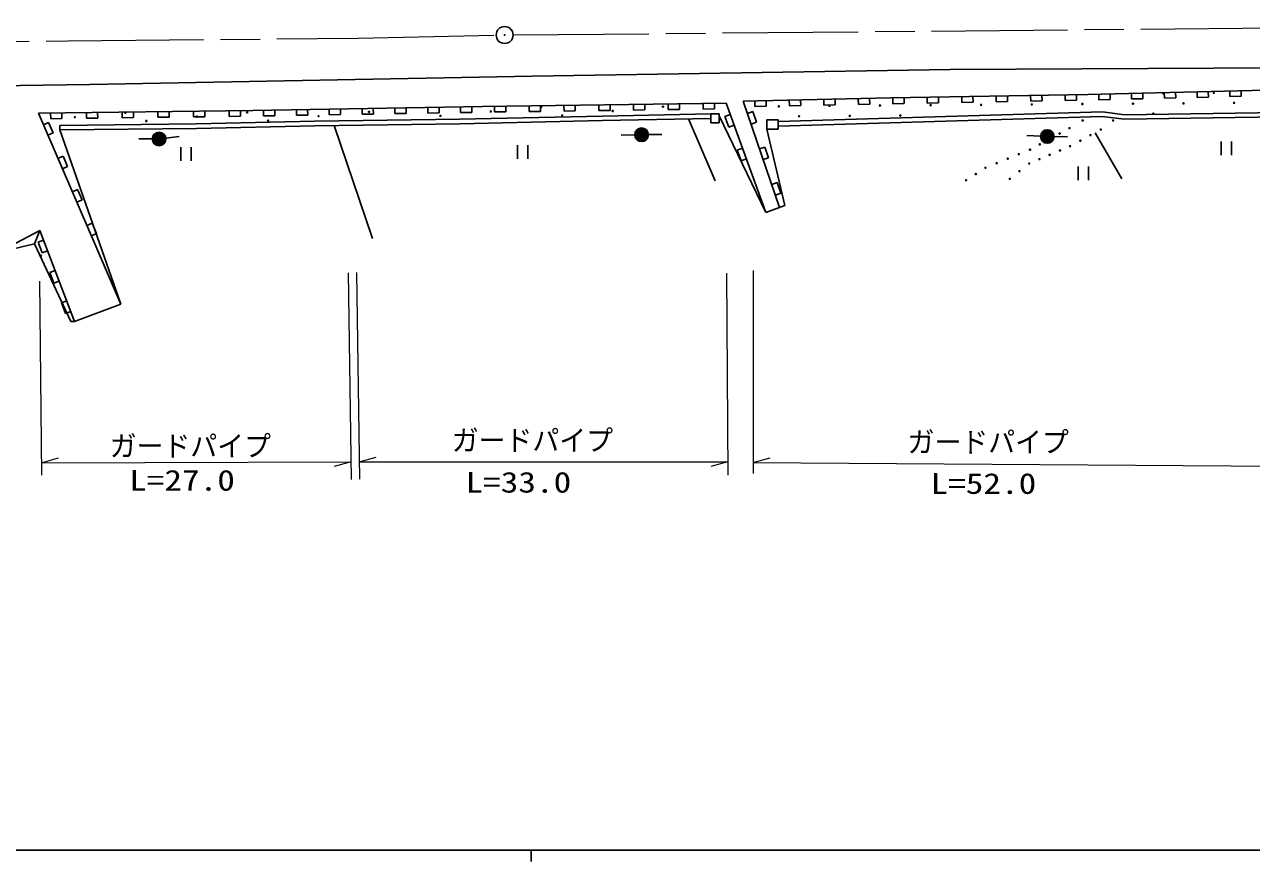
# Model space of a CAD drawing. Units: millimetres on the paper. Extents: x 40 to 680, y 20 to 380.
# Drawn here: x 223.2 to 331.7, y 204 to 278 of the extents above; entities that cross this region are included whole.
import ezdxf
from ezdxf.enums import TextEntityAlignment as Align

# ---------------------------------------------------------------- set-up
doc = ezdxf.new("R2010")
doc.units = ezdxf.units.MM
doc.linetypes.add('CHAIN', pattern=[18.5, 12, -1.5, 3.5, -1.5])
for name, color, linetype, lineweight in [('M-BGD', 7, 'Continuous', 25), ('M-BMK', 2, 'CHAIN', 13), ('M-BMK-SRVR', 3, 'Continuous', 25), ('M-STR-HTXT', 7, 'Continuous', 13), ('M-STR-STRC', 7, 'Continuous', 25), ('M-TTL-BAND', 7, 'Continuous', 25)]:
    doc.layers.add(name, color=color, linetype=linetype, lineweight=lineweight)
doc.styles.add('ＭＳ ゴシック', font='')
doc.styles.get('ＭＳ ゴシック').set_extended_font_data('MS Gothic')

msp = doc.modelspace()

# ---------------------------------------------------------------- linework, layer by layer
at = {"layer": 'M-BGD'}
for p, q in [((286.763, 271.199), (299.799, 271.481)), ((289.977, 261.791), (286.763, 271.199)), ((287.787, 271.218), (287.797, 270.718)), ((288.797, 270.738), (288.787, 271.238)), ((290.835, 271.277), (290.844, 270.777)), ((291.844, 270.796), (291.835, 271.296)), ((293.882, 271.336), (293.892, 270.836)), ((294.892, 270.855), (294.882, 271.355)), ((296.93, 271.394), (296.939, 270.894)), ((297.939, 270.914), (297.929, 271.414)), ((299.799, 271.481), (317.238, 271.785)), ((299.977, 271.453), (299.987, 270.953)), ((300.987, 270.972), (300.977, 271.472)), ((303.025, 271.512), (303.034, 271.012)), ((304.034, 271.031), (304.024, 271.531)), ((306.072, 271.57), (306.082, 271.07)), ((307.082, 271.089), (307.072, 271.589)), ((309.12, 271.629), (309.129, 271.129)), ((310.129, 271.148), (310.119, 271.648)), ((312.167, 271.687), (312.177, 271.188)), ((312.177, 271.188), (313.176, 271.207)), ((313.176, 271.207), (313.167, 271.707)), ((315.214, 271.746), (315.224, 271.246)), ((315.224, 271.246), (316.224, 271.265)), ((316.224, 271.265), (316.214, 271.765)), ((317.238, 271.785), (334.617, 272.213)), ((318.187, 271.808), (318.199, 271.308)), ((318.199, 271.308), (319.199, 271.333)), ((319.199, 271.333), (319.186, 271.833)), ((321.083, 271.88), (321.095, 271.38)), ((321.095, 271.38), (322.095, 271.404)), ((322.095, 271.404), (322.083, 271.904)), ((323.98, 271.951), (323.992, 271.451)), ((323.992, 271.451), (324.992, 271.476)), ((324.992, 271.476), (324.979, 271.975)), ((326.876, 272.022), (326.888, 271.522)), ((326.888, 271.522), (327.888, 271.547)), ((327.888, 271.547), (327.876, 272.047)), ((329.773, 272.093), (329.785, 271.594)), ((329.785, 271.594), (330.785, 271.618)), ((330.785, 271.618), (330.772, 272.118)), ((224.451, 270.119), (243.398, 270.371)), ((231.752, 253.248), (224.451, 270.119)), ((225.53, 270.134), (225.536, 269.634)), ((226.536, 269.647), (226.53, 270.147)), ((228.688, 270.176), (228.694, 269.676)), ((229.694, 269.689), (229.687, 270.189)), ((231.845, 270.218), (231.852, 269.718)), ((232.852, 269.731), (232.845, 270.231)), ((235.003, 270.26), (235.01, 269.76)), ((236.01, 269.773), (236.003, 270.273)), ((238.161, 270.302), (238.168, 269.802)), ((239.168, 269.815), (239.161, 270.315)), ((241.319, 270.344), (241.326, 269.844)), ((242.325, 269.857), (242.319, 270.357)), ((243.398, 270.371), (263.722, 270.716)), ((244.35, 270.387), (244.358, 269.887)), ((245.358, 269.904), (245.349, 270.404)), ((247.253, 270.437), (247.262, 269.937)), ((248.261, 269.954), (248.253, 270.454)), ((250.157, 270.486), (250.165, 269.986)), ((251.165, 270.003), (251.156, 270.503)), ((253.06, 270.535), (253.069, 270.035)), ((254.068, 270.052), (254.06, 270.552)), ((255.964, 270.585), (255.972, 270.085)), ((255.972, 270.085), (256.972, 270.102)), ((256.972, 270.102), (256.964, 270.602)), ((258.867, 270.634), (258.876, 270.134)), ((258.876, 270.134), (259.876, 270.151)), ((259.876, 270.151), (259.867, 270.651)), ((261.771, 270.683), (261.779, 270.183)), ((261.779, 270.183), (262.779, 270.2)), ((262.779, 270.2), (262.771, 270.7)), ((263.722, 270.716), (285.244, 271.011)), ((264.76, 270.731), (264.767, 270.231)), ((264.767, 270.231), (265.766, 270.244)), ((265.766, 270.244), (265.76, 270.744)), ((267.834, 270.773), (267.841, 270.273)), ((267.841, 270.273), (268.841, 270.286)), ((268.841, 270.286), (268.834, 270.786)), ((270.909, 270.815), (270.916, 270.315)), ((270.916, 270.315), (271.915, 270.328)), ((271.915, 270.328), (271.909, 270.828)), ((273.983, 270.857), (273.99, 270.357)), ((273.99, 270.357), (274.99, 270.37)), ((274.99, 270.37), (274.983, 270.87)), ((277.058, 270.899), (277.065, 270.399)), ((277.065, 270.399), (278.064, 270.413)), ((278.064, 270.413), (278.058, 270.913)), ((280.132, 270.941), (280.139, 270.441)), ((280.139, 270.441), (281.139, 270.455)), ((281.139, 270.455), (281.132, 270.955)), ((283.207, 270.983), (283.214, 270.483)), ((283.214, 270.483), (284.213, 270.497)), ((284.213, 270.497), (284.207, 270.997)), ((285.244, 271.011), (288.771, 261.342)), ((287.611, 270.266), (287.137, 270.104)), ((287.934, 269.319), (287.611, 270.266)), ((287.797, 270.718), (288.797, 270.738)), ((289.853, 269.391), (318.514, 270.231)), ((290.844, 270.777), (291.844, 270.796)), ((293.892, 270.836), (294.892, 270.855)), ((296.939, 270.894), (297.939, 270.914)), ((299.987, 270.953), (300.987, 270.972)), ((303.034, 271.012), (304.034, 271.031)), ((306.082, 271.07), (307.082, 271.089)), ((309.129, 271.129), (310.129, 271.148)), ((318.514, 270.231), (320.48, 269.986)), ((320.48, 269.986), (338.641, 270.266)), ((225.352, 269.296), (224.893, 269.097)), ((225.749, 268.378), (225.352, 269.296)), ((225.536, 269.634), (226.536, 269.647)), ((226.346, 269.046), (238.406, 269.171)), ((226.346, 269.046), (226.35, 268.646)), ((228.694, 269.676), (229.694, 269.689)), ((231.852, 269.718), (232.852, 269.731)), ((235.01, 269.76), (236.01, 269.773)), ((238.168, 269.802), (239.168, 269.815)), ((238.406, 269.171), (248.879, 269.408)), ((238.413, 268.771), (248.886, 269.008)), ((241.326, 269.844), (242.325, 269.857)), ((244.358, 269.887), (245.358, 269.904)), ((247.262, 269.937), (248.261, 269.954)), ((248.879, 269.408), (261.691, 269.582)), ((248.886, 269.008), (261.698, 269.182)), ((250.165, 269.986), (251.165, 270.003)), ((250.612, 269.031), (253.991, 259.052)), ((253.069, 270.035), (254.068, 270.052)), ((261.691, 269.582), (274.322, 269.871)), ((261.698, 269.182), (274.33, 269.471)), ((274.322, 269.871), (283.883, 270.054)), ((274.33, 269.471), (283.883, 269.654)), ((281.917, 269.616), (284.276, 264.134)), ((283.883, 269.269), (283.883, 270.078)), ((283.883, 270.078), (284.637, 270.078)), ((284.637, 269.269), (283.883, 269.269)), ((284.637, 270.078), (284.637, 269.269)), ((288.771, 261.342), (284.637, 269.898)), ((285.614, 269.996), (285.144, 269.825)), ((285.144, 269.825), (285.487, 268.886)), ((285.487, 268.886), (285.957, 269.057)), ((287.461, 269.158), (287.934, 269.319)), ((288.847, 268.704), (288.847, 269.552)), ((288.847, 269.552), (289.853, 269.552)), ((289.853, 268.991), (318.495, 269.831)), ((289.853, 269.552), (289.853, 268.704)), ((318.495, 269.831), (320.459, 269.585)), ((320.459, 269.585), (338.514, 269.864)), ((225.29, 268.18), (225.749, 268.378)), ((226.35, 268.646), (238.413, 268.771)), ((226.35, 268.646), (231.752, 253.248)), ((235.716, 267.918), (236.908, 268.061)), ((277.174, 268.209), (275.974, 268.193)), ((278.374, 268.23), (279.573, 268.255)), ((289.853, 268.704), (288.847, 268.704)), ((290.439, 261.964), (288.847, 268.704)), ((313.042, 268.091), (311.843, 268.143)), ((314.241, 268.051), (315.441, 268.024)), ((317.869, 268.389), (320.225, 264.315)), ((234.521, 267.847), (233.321, 267.847)), ((237.047, 267.118), (237.047, 265.918)), ((237.959, 265.918), (237.959, 267.118)), ((266.817, 267.305), (266.817, 266.105)), ((267.729, 266.105), (267.729, 267.305)), ((286.697, 267.028), (286.227, 266.857)), ((286.227, 266.857), (286.57, 265.917)), ((288.682, 267.13), (288.209, 266.968)), ((289.005, 266.184), (288.682, 267.13)), ((329.014, 267.622), (329.014, 266.422)), ((329.926, 266.422), (329.926, 267.622)), ((226.634, 266.334), (226.175, 266.135)), ((227.031, 265.416), (226.634, 266.334)), ((286.57, 265.917), (287.039, 266.089)), ((288.532, 266.022), (289.005, 266.184)), ((226.572, 265.218), (227.031, 265.416)), ((316.376, 265.413), (316.376, 264.213)), ((317.288, 264.213), (317.288, 265.413)), ((289.753, 263.994), (289.28, 263.832)), ((290.076, 263.048), (289.753, 263.994)), ((227.915, 263.372), (227.456, 263.174)), ((228.312, 262.454), (227.915, 263.372)), ((289.603, 262.886), (290.076, 263.048)), ((227.854, 262.256), (228.312, 262.454)), ((288.771, 261.342), (290.439, 261.964)), ((229.197, 260.41), (228.738, 260.212)), ((229.594, 259.492), (229.197, 260.41)), ((220.864, 257.823), (224.571, 259.77)), ((224.096, 258.574), (224.571, 259.77)), ((224.571, 259.77), (227.646, 251.726)), ((229.135, 259.294), (229.594, 259.492)), ((224.096, 258.574), (220.864, 257.823)), ((227.332, 251.726), (224.096, 258.574)), ((224.905, 258.897), (224.438, 258.718)), ((224.438, 258.718), (224.795, 257.784)), ((224.795, 257.784), (225.262, 257.963)), ((225.93, 256.215), (225.463, 256.037)), ((225.463, 256.037), (225.82, 255.103)), ((225.82, 255.103), (226.287, 255.281)), ((226.955, 253.534), (226.488, 253.356)), ((226.488, 253.356), (226.845, 252.421)), ((227.646, 251.726), (231.752, 253.248)), ((226.845, 252.421), (227.312, 252.6)), ((227.646, 251.726), (227.332, 251.726))]:
    msp.add_line(p, q, dxfattribs=at)
for centre, radius in [((323.891, 271.882), 0.05), ((328.363, 271.915), 0.05), ((232.136, 270.165), 0.05), ((242.906, 270.203), 0.05), ((253.676, 270.241), 0.05), ((264.446, 270.279), 0.05), ((268.902, 270.666), 0.05), ((275.217, 270.316), 0.05), ((279.672, 270.703), 0.05), ((289.911, 270.735), 0.05), ((294.383, 270.769), 0.05), ((298.855, 270.802), 0.05), ((303.327, 270.835), 0.05), ((307.799, 270.868), 0.05), ((312.271, 270.901), 0.05), ((316.743, 270.934), 0.05), ((321.215, 270.967), 0.05), ((323.01, 270.086), 0.05), ((325.687, 271), 0.05), ((330.159, 271.034), 0.05), ((227.68, 269.778), 0.05), ((233.995, 269.429), 0.05), ((238.451, 269.816), 0.05), ((244.765, 269.467), 0.05), ((249.221, 269.854), 0.05), ((259.991, 269.892), 0.05), ((270.761, 269.929), 0.05), ((291.706, 269.854), 0.05), ((296.178, 269.887), 0.05), ((300.65, 269.921), 0.05), ((316.771, 269.476), 0.05), ((319.47, 269.476), 0.05), ((235.121, 267.847), 0.6), ((235.121, 267.847), 0.528), ((235.121, 267.847), 0.456), ((235.121, 267.847), 0.384), ((235.121, 267.847), 0.312), ((235.121, 267.847), 0.24), ((235.121, 267.847), 0.168), ((235.121, 267.847), 0.096), ((277.774, 268.217), 0.6), ((277.774, 268.217), 0.528), ((277.774, 268.217), 0.456), ((277.774, 268.217), 0.384), ((277.774, 268.217), 0.312), ((277.774, 268.217), 0.24), ((277.774, 268.217), 0.168), ((277.774, 268.217), 0.096), ((277.774, 268.217), 0.024), ((313.642, 268.065), 0.6), ((313.642, 268.065), 0.528), ((313.642, 268.065), 0.456), ((313.642, 268.065), 0.384), ((313.642, 268.065), 0.312), ((313.642, 268.065), 0.24), ((313.642, 268.065), 0.168), ((313.642, 268.065), 0.096), ((313.642, 268.065), 0.024), ((314.731, 268.326), 0.05), ((315.605, 268.801), 0.05), ((317.466, 268.188), 0.05), ((318.366, 268.678), 0.05), ((235.121, 267.847), 0.024), ((312.108, 266.899), 0.05), ((312.982, 267.375), 0.05), ((313.856, 267.85), 0.05), ((314.761, 266.823), 0.05), ((315.666, 267.206), 0.05), ((316.566, 267.697), 0.05), ((309.163, 265.703), 0.05), ((310.145, 266.102), 0.05), ((311.126, 266.501), 0.05), ((312.951, 266.056), 0.05), ((313.856, 266.439), 0.05), ((307.322, 264.752), 0.05), ((308.181, 265.304), 0.05), ((311.188, 264.997), 0.05), ((312.046, 265.672), 0.05), ((306.463, 264.2), 0.05), ((310.329, 264.323), 0.05), ((224.668, 257.536), 0.05)]:
    msp.add_circle(centre, radius, dxfattribs=at)
at = {"layer": 'M-BMK'}
for p, q in [((266.42, 277.041), (365.584, 277.958)), ((227.044, 276.522), (252.716, 276.753)), ((252.716, 276.753), (264.92, 277.018)), ((193.128, 276.184), (227.044, 276.522))]:
    msp.add_line(p, q, dxfattribs=at)
at = {"layer": 'M-BMK-SRVR'}
for radius in [0.75, 0.03]:
    msp.add_circle((265.67, 277.034), radius, dxfattribs=at)
at = {"layer": 'M-STR-HTXT'}
for p, q in [((251.838, 256.014), (252.113, 237.756)), ((252.567, 256.052), (252.842, 237.794)), ((287.641, 256.209), (287.641, 238.295)), ((224.535, 255.266), (224.731, 238.147)), ((285.274, 255.977), (285.397, 238.124)), ((252.819, 239.311), (254.319, 239.731)), ((224.718, 239.237), (226.217, 239.662)), ((224.718, 239.237), (252.089, 239.325)), ((252.089, 239.325), (250.59, 238.901)), ((252.819, 239.311), (285.389, 239.315)), ((285.389, 239.315), (283.889, 238.895)), ((287.641, 239.249), (289.144, 239.659)), ((287.641, 239.249), (340.066, 238.89))]:
    msp.add_line(p, q, dxfattribs=at)
at = {"layer": 'M-STR-STRC'}
for p, q in [((229.008, 272.665), (268.114, 273.384)), ((268.114, 273.384), (305.04, 273.983)), ((305.04, 273.983), (343.739, 274.186)), ((185.733, 272.086), (229.008, 272.665))]:
    msp.add_line(p, q, dxfattribs=at)
at = {"layer": 'M-TTL-BAND'}
for p, q in [((40, 205), (579, 205)), ((268, 205), (268, 204))]:
    msp.add_line(p, q, dxfattribs=at)

# ---------------------------------------------------------------- texts
at = {"layer": 'M-STR-HTXT', "style": 'ＭＳ ゴシック'}
for s, width, p in [('ガードパイプ', 0.95, (230.756, 239.252)), ('ガードパイプ', 0.95, (260.999, 239.751)), ('ガードパイプ', 0.95, (301.291, 239.601)), ('L=27.0', 1.25, (232.471, 236.219)), ('L=33.0', 1.25, (262.205, 236.045)), ('L=52.0', 1.25, (303.316, 235.933))]:
    msp.add_text(s, height=1.833, dxfattribs=dict(at, width=width)).set_placement(p, align=Align.BOTTOM_LEFT)

doc.saveas('drawing.dxf')
